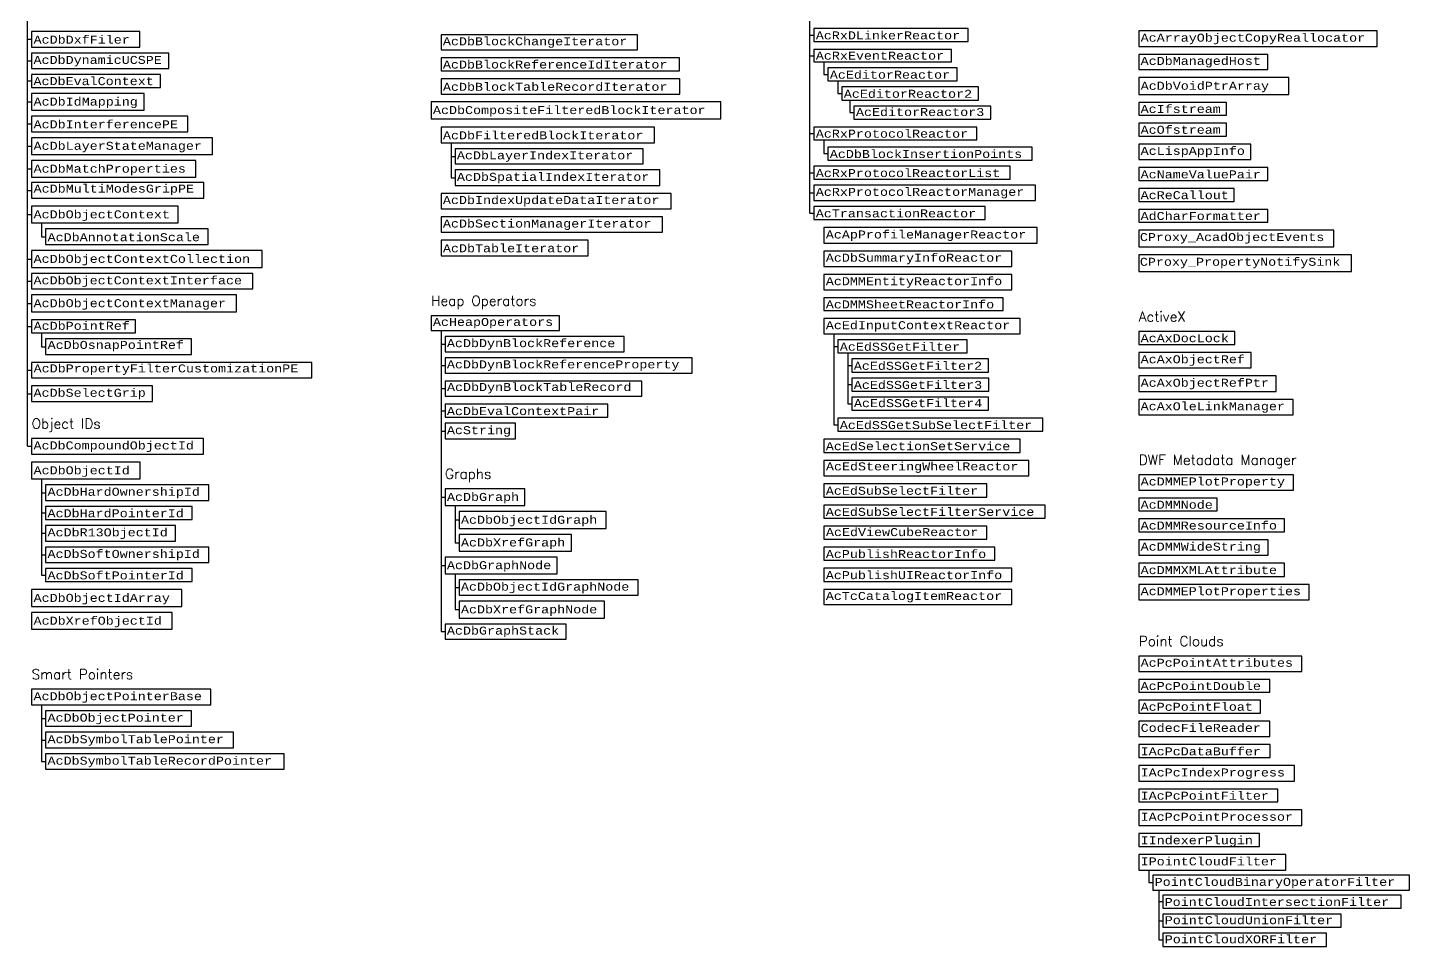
# Model space of a CAD drawing. Header units: inches. Extents: x 349 to 917, y -338 to 10.
# Drawn here: x 429 to 498, y -113.4 to -67.4 of the extents above; entities that cross this region are included whole.
import ezdxf

# ---------------------------------------------------------------- set-up
doc = ezdxf.new("R2010")
doc.units = ezdxf.units.IN
doc.header["$MEASUREMENT"] = 0
for name, color, linetype in [('ObjectARX 2009 Unmanaged classes', 7, 'Continuous'), ('ObjectARX 2010 Unmanaged classes', 7, 'Continuous'), ('Unmanaged classes', 7, 'Continuous'), ('Unmanaged classes w .NET Wrappers', 3, 'Continuous')]:
    doc.layers.add(name, color=color, linetype=linetype)
doc.styles.add('Categories', font='romanc.shx', dxfattribs={"height": 0.5})
doc.styles.get("Standard").update_dxf_attribs({"font": 'cour.ttf'})
doc.styles.add('Unmanaged', font='cour.ttf', dxfattribs={"height": 0.2})

msp = doc.modelspace()

# ---------------------------------------------------------------- linework, layer by layer
for p, q in [((428.968, -88.382), (428.968, -0.743)), ((468.078, -76.718), (468.078, -0.743)), ((428.968, -68.025), (429.168, -68.025)), ((468.078, -67.817), (468.278, -67.817)), ((468.078, -68.85), (468.278, -68.85)), ((428.968, -69.103), (429.168, -69.103)), ((468.778, -69.155), (468.778, -69.783)), ((428.968, -70.111), (429.168, -70.111)), ((468.778, -69.783), (468.978, -69.783)), ((469.478, -70.11), (469.478, -70.737)), ((469.478, -70.737), (469.678, -70.737)), ((470.078, -71.065), (470.078, -71.692)), ((428.968, -71.153), (429.168, -71.153)), ((470.078, -71.692), (470.278, -71.692)), ((428.968, -72.262), (429.168, -72.262)), ((450.134, -73.201), (450.134, -74.95)), ((468.078, -72.739), (468.278, -72.739)), ((468.778, -73.06), (468.778, -73.747)), ((428.968, -73.367), (429.168, -73.367)), ((450.134, -73.882), (450.334, -73.882)), ((468.778, -73.747), (468.978, -73.747)), ((428.968, -74.506), (429.168, -74.506)), ((450.134, -74.95), (450.334, -74.95)), ((468.078, -74.702), (468.278, -74.702)), ((428.968, -75.583), (429.168, -75.583)), ((468.078, -75.71), (468.278, -75.71)), ((428.968, -76.792), (429.168, -76.792)), ((429.668, -77.213), (429.668, -77.904)), ((468.078, -76.718), (468.278, -76.718)), ((429.668, -77.904), (429.868, -77.904)), ((428.968, -79.017), (429.168, -79.017)), ((428.968, -80.126), (429.168, -80.126)), ((428.968, -81.235), (429.168, -81.235)), ((428.968, -82.384), (429.168, -82.384)), ((429.668, -82.711), (429.668, -83.399)), ((449.634, -82.594), (449.634, -97.648)), ((469.278, -82.758), (469.278, -87.304)), ((429.668, -83.399), (429.868, -83.399)), ((449.634, -83.275), (449.834, -83.275)), ((469.278, -83.386), (469.478, -83.386)), ((469.978, -83.713), (469.978, -86.25)), ((428.968, -84.574), (429.168, -84.574)), ((449.634, -84.336), (449.834, -84.336)), ((469.978, -84.34), (470.178, -84.34)), ((449.634, -85.497), (449.834, -85.497)), ((469.978, -85.295), (470.178, -85.295)), ((428.968, -85.75), (429.168, -85.75)), ((469.978, -86.25), (470.178, -86.25)), ((449.634, -86.605), (449.834, -86.605)), ((449.634, -87.62), (449.834, -87.62)), ((469.278, -87.304), (469.478, -87.304)), ((428.968, -88.382), (429.168, -88.382)), ((428.968, -88.382), (429.168, -88.382)), ((429.668, -90.013), (429.668, -94.821)), ((429.668, -90.7), (429.868, -90.7)), ((449.634, -90.925), (449.834, -90.925)), ((429.668, -91.715), (429.868, -91.715)), ((450.334, -91.343), (450.334, -93.203)), ((450.334, -92.064), (450.534, -92.064)), ((429.668, -92.73), (429.868, -92.73)), ((450.334, -93.203), (450.534, -93.203)), ((429.668, -93.806), (429.868, -93.806)), ((449.634, -94.339), (449.834, -94.339)), ((429.668, -94.821), (429.868, -94.821)), ((450.334, -94.757), (450.334, -96.55)), ((450.334, -95.444), (450.534, -95.444)), ((450.334, -96.55), (450.534, -96.55)), ((449.634, -97.648), (449.834, -97.648)), ((429.668, -101.309), (429.668, -104.148)), ((429.668, -101.997), (429.868, -101.997)), ((429.668, -103.072), (429.868, -103.072)), ((429.668, -104.148), (429.868, -104.148)), ((485.017, -109.57), (485.017, -110.197)), ((485.017, -110.197), (485.217, -110.197)), ((485.517, -110.574), (485.517, -113.061)), ((485.517, -111.152), (485.717, -111.152)), ((485.517, -112.107), (485.717, -112.107)), ((485.517, -113.061), (485.717, -113.061))]:
    msp.add_line(p, q)
for points in [[(429.168, -67.633), (429.168, -68.416), (434.574, -68.416), (434.574, -67.633)], [(468.278, -67.489), (468.278, -68.144), (475.996, -68.144), (475.996, -67.489)], [(484.517, -67.604), (484.517, -68.38), (496.436, -68.38), (496.436, -67.604)], [(449.634, -67.799), (449.634, -68.56), (459.453, -68.56), (459.453, -67.799)], [(429.168, -68.716), (429.168, -69.491), (436.031, -69.491), (436.031, -68.716)], [(449.634, -68.96), (449.634, -69.601), (461.554, -69.601), (461.554, -68.96)], [(468.278, -68.544), (468.278, -69.155), (475.155, -69.155), (475.155, -68.544)], [(484.517, -68.78), (484.517, -69.541), (490.963, -69.541), (490.963, -68.78)], [(468.978, -69.455), (468.978, -70.11), (475.435, -70.11), (475.435, -69.455)], [(429.168, -69.791), (429.168, -70.431), (435.615, -70.431), (435.615, -69.791)], [(449.634, -70.001), (449.634, -70.776), (461.574, -70.776), (461.574, -70.001)], [(469.678, -70.41), (469.678, -71.065), (476.51, -71.065), (476.51, -70.41)], [(484.517, -69.941), (484.517, -70.783), (492.022, -70.783), (492.022, -69.941)], [(429.168, -70.731), (429.168, -71.574), (434.79, -71.574), (434.79, -70.731)], [(449.135, -71.156), (449.135, -71.999), (463.616, -71.999), (463.616, -71.156)], [(470.278, -71.365), (470.278, -72.019), (477.125, -72.019), (477.125, -71.365)], [(484.517, -71.183), (484.517, -71.824), (488.908, -71.824), (488.908, -71.183)], [(429.168, -71.874), (429.168, -72.649), (436.982, -72.649), (436.982, -71.874)], [(449.634, -72.419), (449.634, -73.201), (460.3, -73.201), (460.3, -72.419)], [(468.278, -72.419), (468.278, -73.06), (476.416, -73.06), (476.416, -72.419)], [(484.517, -72.224), (484.517, -72.864), (488.908, -72.864), (488.908, -72.224)], [(429.168, -72.949), (429.168, -73.785), (438.213, -73.785), (438.213, -72.949)], [(450.334, -73.501), (450.334, -74.262), (459.733, -74.262), (459.733, -73.501)], [(468.978, -73.42), (468.978, -74.075), (479.185, -74.075), (479.185, -73.42)], [(484.517, -73.264), (484.517, -74.039), (490.123, -74.039), (490.123, -73.264)], [(429.168, -74.085), (429.168, -74.928), (437.384, -74.928), (437.384, -74.085)], [(450.334, -74.562), (450.334, -75.337), (460.573, -75.337), (460.573, -74.562)], [(468.278, -74.375), (468.278, -75.029), (478.086, -75.029), (478.086, -74.375)], [(484.517, -74.439), (484.517, -75.094), (490.974, -75.094), (490.974, -74.439)], [(429.168, -75.195), (429.168, -75.97), (437.769, -75.97), (437.769, -75.195)], [(449.634, -75.737), (449.634, -76.499), (461.134, -76.499), (461.134, -75.737)], [(468.278, -75.329), (468.278, -76.09), (479.357, -76.09), (479.357, -75.329)], [(484.517, -75.494), (484.517, -76.135), (489.283, -76.135), (489.283, -75.494)], [(429.168, -76.37), (429.168, -77.213), (436.497, -77.213), (436.497, -76.37)], [(468.278, -76.39), (468.278, -77.045), (476.836, -77.045), (476.836, -76.39)], [(484.517, -76.535), (484.517, -77.175), (490.974, -77.175), (490.974, -76.535)], [(449.634, -76.899), (449.634, -77.674), (460.714, -77.674), (460.714, -76.899)], [(429.868, -77.513), (429.868, -78.296), (437.989, -78.296), (437.989, -77.513)], [(468.778, -77.445), (468.778, -78.22), (479.437, -78.22), (479.437, -77.445)], [(484.517, -77.575), (484.517, -78.41), (494.266, -78.41), (494.266, -77.575)], [(429.168, -78.596), (429.168, -79.438), (440.7, -79.438), (440.7, -78.596)], [(449.634, -78.074), (449.634, -78.849), (456.985, -78.849), (456.985, -78.074)], [(468.778, -78.62), (468.778, -79.382), (478.176, -79.382), (478.176, -78.62)], [(484.517, -78.81), (484.517, -79.645), (495.158, -79.645), (495.158, -78.81)], [(429.168, -79.738), (429.168, -80.514), (440.233, -80.514), (440.233, -79.738)], [(468.778, -79.782), (468.778, -80.557), (478.166, -80.557), (478.166, -79.782)], [(429.168, -80.814), (429.168, -81.656), (439.411, -81.656), (439.411, -80.814)], [(468.778, -80.957), (468.778, -81.597), (477.746, -81.597), (477.746, -80.957)], [(429.168, -82.056), (429.168, -82.711), (434.365, -82.711), (434.365, -82.056)], [(449.134, -81.853), (449.134, -82.594), (455.56, -82.594), (455.56, -81.853)], [(468.778, -81.997), (468.778, -82.758), (478.596, -82.758), (478.596, -81.997)], [(484.517, -82.645), (484.517, -83.286), (489.313, -83.286), (489.313, -82.645)], [(429.868, -83.011), (429.868, -83.786), (437.166, -83.786), (437.166, -83.011)], [(449.834, -82.894), (449.834, -83.655), (458.798, -83.655), (458.798, -82.894)], [(469.478, -83.058), (469.478, -83.713), (475.935, -83.713), (475.935, -83.058)], [(429.168, -84.186), (429.168, -84.962), (443.174, -84.962), (443.174, -84.186)], [(449.834, -83.955), (449.834, -84.716), (462.195, -84.716), (462.195, -83.955)], [(470.178, -84.013), (470.178, -84.668), (477.01, -84.668), (477.01, -84.013)], [(484.517, -83.686), (484.517, -84.461), (490.134, -84.461), (490.134, -83.686)], [(484.517, -84.861), (484.517, -85.636), (491.394, -85.636), (491.394, -84.861)], [(429.168, -85.362), (429.168, -86.137), (435.205, -86.137), (435.205, -85.362)], [(449.834, -85.116), (449.834, -85.877), (459.681, -85.877), (459.681, -85.116)], [(470.178, -84.968), (470.178, -85.622), (477.025, -85.622), (477.025, -84.968)], [(449.834, -86.277), (449.834, -86.932), (457.972, -86.932), (457.972, -86.277)], [(470.178, -85.922), (470.178, -86.577), (477.01, -86.577), (477.01, -85.922)], [(484.517, -86.036), (484.517, -86.812), (492.234, -86.812), (492.234, -86.036)], [(469.478, -86.977), (469.478, -87.632), (479.717, -87.632), (479.717, -86.977)], [(449.834, -87.232), (449.834, -88.007), (453.363, -88.007), (453.363, -87.232)], [(429.168, -87.995), (429.168, -88.77), (437.754, -88.77), (437.754, -87.995)], [(429.168, -87.995), (429.168, -88.77), (437.754, -88.77), (437.754, -87.995)], [(468.778, -88.032), (468.778, -88.686), (478.582, -88.686), (478.582, -88.032)], [(468.778, -89.086), (468.778, -89.862), (479.017, -89.862), (479.017, -89.086)], [(429.168, -89.17), (429.168, -90.013), (434.588, -90.013), (434.588, -89.17)], [(429.868, -90.313), (429.868, -91.088), (438.034, -91.088), (438.034, -90.313)], [(468.778, -90.262), (468.778, -90.917), (476.916, -90.917), (476.916, -90.262)], [(484.517, -89.812), (484.517, -90.573), (492.256, -90.573), (492.256, -89.812)], [(449.834, -90.507), (449.834, -91.343), (453.827, -91.343), (453.827, -90.507)], [(484.517, -90.973), (484.517, -91.613), (488.438, -91.613), (488.438, -90.973)], [(429.868, -91.388), (429.868, -92.043), (437.194, -92.043), (437.194, -91.388)], [(450.534, -91.643), (450.534, -92.486), (457.891, -92.486), (457.891, -91.643)], [(468.778, -91.317), (468.778, -91.971), (479.842, -91.971), (479.842, -91.317)], [(429.868, -92.343), (429.868, -93.118), (436.354, -93.118), (436.354, -92.343)], [(468.778, -92.371), (468.778, -93.026), (476.916, -93.026), (476.916, -92.371)], [(484.517, -92.013), (484.517, -92.654), (491.804, -92.654), (491.804, -92.013)], [(450.534, -92.786), (450.534, -93.621), (456.153, -93.621), (456.153, -92.786)], [(484.517, -93.054), (484.517, -93.829), (490.986, -93.829), (490.986, -93.054)], [(429.868, -93.418), (429.868, -94.193), (438.034, -94.193), (438.034, -93.418)], [(449.834, -93.921), (449.834, -94.757), (455.443, -94.757), (455.443, -93.921)], [(468.778, -93.426), (468.778, -94.081), (477.326, -94.081), (477.326, -93.426)], [(429.868, -94.493), (429.868, -95.148), (437.194, -95.148), (437.194, -94.493)], [(468.778, -94.481), (468.778, -95.135), (478.166, -95.135), (478.166, -94.481)], [(484.517, -94.229), (484.517, -94.884), (491.8, -94.884), (491.8, -94.229)], [(450.534, -95.057), (450.534, -95.832), (459.498, -95.832), (459.498, -95.057)], [(484.517, -95.284), (484.517, -96.059), (493.043, -96.059), (493.043, -95.284)], [(429.168, -95.548), (429.168, -96.391), (436.674, -96.391), (436.674, -95.548)], [(468.778, -95.535), (468.778, -96.296), (478.176, -96.296), (478.176, -95.535)], [(429.168, -96.691), (429.168, -97.534), (436.189, -97.534), (436.189, -96.691)], [(450.534, -96.132), (450.534, -96.968), (457.804, -96.968), (457.804, -96.132)], [(449.834, -97.268), (449.834, -98.029), (455.891, -98.029), (455.891, -97.268)], [(484.517, -98.877), (484.517, -99.638), (492.668, -99.638), (492.668, -98.877)], [(484.517, -100.038), (484.517, -100.678), (491.063, -100.678), (491.063, -100.038)], [(429.168, -100.534), (429.168, -101.309), (438.132, -101.309), (438.132, -100.534)], [(484.517, -101.078), (484.517, -101.719), (490.597, -101.719), (490.597, -101.078)], [(429.868, -101.609), (429.868, -102.384), (437.166, -102.384), (437.166, -101.609)], [(484.517, -102.119), (484.517, -102.894), (491.062, -102.894), (491.062, -102.119)], [(429.868, -102.684), (429.868, -103.46), (439.267, -103.46), (439.267, -102.684)], [(484.517, -103.294), (484.517, -103.949), (491.083, -103.949), (491.083, -103.294)], [(429.868, -103.76), (429.868, -104.535), (441.788, -104.535), (441.788, -103.76)], [(484.517, -104.349), (484.517, -105.124), (492.3, -105.124), (492.3, -104.349)], [(484.517, -105.524), (484.517, -106.164), (491.469, -106.164), (491.469, -105.524)], [(484.517, -106.564), (484.517, -107.34), (492.675, -107.34), (492.675, -106.564)], [(484.517, -107.74), (484.517, -108.395), (490.56, -108.395), (490.56, -107.74)], [(484.517, -108.795), (484.517, -109.57), (491.867, -109.57), (491.867, -108.795)], [(485.217, -109.821), (485.217, -110.574), (498.045, -110.574), (498.045, -109.821)], [(485.717, -110.825), (485.717, -111.479), (497.632, -111.479), (497.632, -110.825)], [(485.717, -111.779), (485.717, -112.434), (494.63, -112.434), (494.63, -111.779)], [(485.717, -112.734), (485.717, -113.389), (493.902, -113.389), (493.902, -112.734)]]:
    msp.add_lwpolyline(points, close=True)

# ---------------------------------------------------------------- texts
at = {"color": 1, "char_height": 0.5, "attachment_point": 1, "style": 'Categories'}
for s, insert, width in [('Heap Operators', (449.134, -80.853), 6.42598), ('ActiveX', (484.517, -81.645), 4.79624), ('Object IDs', (429.168, -86.995), 5.41932), ('DWF Metadata Manager', (484.517, -88.809), 10.99971), ('Graphs', (449.834, -89.507), 4.77846), ('Point Clouds', (484.517, -97.874), 10.99971), ('Smart Pointers', (429.168, -99.534), 8.96376)]:
    msp.add_mtext(s, dxfattribs=dict(at, insert=insert, width=width))
at = {"layer": 'ObjectARX 2009 Unmanaged classes', "char_height": 0.4, "attachment_point": 1}
for s, insert in [('{\\Fcourier new;AcEditorReactor3}', (470.378, -71.465)), ('{\\Fcourier new;AcDbPointRef}', (429.268, -82.156)), ('{\\Fcourier new;AcDbOsnapPointRef}', (429.968, -83.111)), ('{\\Fcourier new;AcDbPropertyFilterCustomizationPE}', (429.268, -84.286)), ('{\\Fcourier new;AcDbDynBlockTableRecord}', (449.934, -85.216)), ('{\\Fcourier new;AcEdSSGetFilter4}', (470.278, -86.022)), ('{\\Fcourier new;AcEdSteeringWheelReactor}', (468.878, -89.186)), ('{\\Fcourier new;AcEdViewCubeReactor}', (468.878, -92.471)), ('{\\Fcourier new|c0;PointCloudUnionFilter}', (485.817, -111.879)), ('{\\Fcourier new|c0;PointCloudXORFilter}', (485.817, -112.834))]:
    msp.add_mtext(s, dxfattribs=dict(at, insert=insert))
at = {"layer": 'ObjectARX 2010 Unmanaged classes', "style": 'Unmanaged'}
msp.add_text('AcDbCompoundObjectId', height=0.4, dxfattribs=at).set_placement((429.263, -88.538))
at = {"layer": 'Unmanaged classes', "style": 'Unmanaged'}
for s, p in [('AcRxDLinkerReactor', (468.372, -68.033)), ('AcDbBlockChangeIterator', (449.729, -68.328)), ('AcArrayObjectCopyReallocator', (484.611, -68.148)), ('AcDbDynamicUCSPE', (429.263, -69.259)), ('AcDbBlockReferenceIdIterator', (449.729, -69.489)), ('AcRxEventReactor', (468.372, -69.044)), ('AcDbManagedHost', (484.611, -69.309)), ('AcEditorReactor', (469.072, -69.999)), ('AcDbEvalContext', (429.263, -70.32)), ('AcEditorReactor2', (469.772, -70.953)), ('AcIfstream', (484.611, -71.712)), ('AcRxProtocolReactor', (468.372, -72.948)), ('AcOfstream', (484.611, -72.753)), ('AcDbLayerIndexIterator', (450.429, -74.03)), ('AcDbBlockInsertionPoints', (469.072, -73.963)), ('AcLispAppInfo', (484.611, -73.808)), ('AcRxProtocolReactorList', (468.372, -74.918)), ('AcNameValuePair', (484.611, -74.983)), ('AcDbSpatialIndexIterator', (450.429, -75.106)), ('AcDbIndexUpdateDataIterator', (449.729, -76.267)), ('AcRxProtocolReactorManager', (468.372, -75.858)), ('AcReCallout', (484.611, -76.023)), ('AcTransactionReactor', (468.372, -76.934)), ('AdCharFormatter', (484.611, -77.064)), ('AcDbSectionManagerIterator', (449.729, -77.442)), ('AcApProfileManagerReactor', (468.872, -77.989)), ('CProxy_AcadObjectEvents', (484.573, -78.118)), ('AcDbSummaryInfoReactor', (468.872, -79.15)), ('CProxy_PropertyNotifySink', (484.573, -79.354)), ('AcDbObjectContextInterface', (429.263, -80.282)), ('AcDMMEntityReactorInfo', (468.872, -80.325)), ('AcDMMSheetReactorInfo', (468.872, -81.486)), ('AcHeapOperators', (449.229, -82.362)), ('AcEdInputContextReactor', (468.872, -82.526)), ('AcAxDocLock', (484.611, -83.174)), ('AcDbDynBlockReference', (449.929, -83.423)), ('AcEdSSGetFilter', (469.572, -83.602)), ('AcDbDynBlockReferenceProperty', (449.929, -84.484)), ('AcEdSSGetFilter2', (470.272, -84.556)), ('AcAxObjectRef', (484.611, -84.229)), ('AcDbSelectGrip', (429.263, -85.905)), ('AcEdSSGetFilter3', (470.272, -85.511)), ('AcAxObjectRefPtr', (484.611, -85.404)), ('AcAxOleLinkManager', (484.611, -86.58)), ('AcDbEvalContextPair', (449.929, -86.821)), ('AcString', (449.929, -87.775)), ('AcEdSSGetSubSelectFilter', (469.572, -87.52)), ('AcEdSelectionSetService', (468.872, -88.575)), ('AcDbHardOwnershipId', (429.963, -90.856)), ('AcEdSubSelectFilter', (468.872, -90.805)), ('AcDMMEPlotProperty', (484.611, -90.341)), ('AcDMMNode', (484.611, -91.502)), ('AcDbHardPointerId', (429.963, -91.931)), ('AcEdSubSelectFilterService', (468.872, -91.86)), ('AcDbR13ObjectId', (429.963, -92.886)), ('AcDMMResourceInfo', (484.611, -92.542)), ('AcDMMWideString', (484.611, -93.597)), ('AcDbSoftOwnershipId', (429.963, -93.962)), ('AcPublishReactorInfo', (468.872, -93.969)), ('AcDbSoftPointerId', (429.963, -95.037)), ('AcPublishUIReactorInfo', (468.872, -95.024)), ('AcDMMXMLAttribute', (484.611, -94.772)), ('AcDbObjectIdGraphNode', (450.629, -95.6)), ('AcTcCatalogItemReactor', (468.872, -96.064)), ('AcDMMEPlotProperties', (484.611, -95.827)), ('AcDbGraphStack', (449.929, -97.797)), ('AcPcPointAttributes', (484.611, -99.406)), ('AcPcPointDouble', (484.611, -100.567)), ('AcDbObjectPointerBase', (429.263, -101.077)), ('AcPcPointFloat', (484.611, -101.607)), ('AcDbObjectPointer', (429.963, -102.152)), ('CodecFileReader', (484.611, -102.662)), ('AcDbSymbolTablePointer', (429.963, -103.228)), ('IAcPcDataBuffer', (484.611, -103.837)), ('AcDbSymbolTableRecordPointer', (429.963, -104.303)), ('IAcPcIndexProgress', (484.611, -104.892)), ('IAcPcPointFilter', (484.611, -106.053)), ('IAcPcPointProcessor', (484.611, -107.108)), ('IIndexerPlugin', (484.611, -108.283)), ('IPointCloudFilter', (484.611, -109.338)), ('PointCloudBinaryOperatorFilter', (485.311, -110.364)), ('PointCloudIntersectionFilter', (485.811, -111.368))]:
    msp.add_text(s, height=0.4, dxfattribs=at).set_placement(p)
at = {"layer": 'Unmanaged classes w .NET Wrappers', "style": 'Unmanaged'}
for s, p in [('AcDbDxfFiler', (429.266, -68.245)), ('AcDbBlockTableRecordIterator', (449.731, -70.605)), ('AcDbVoidPtrArray', (484.614, -70.552)), ('AcDbIdMapping', (429.266, -71.343)), ('AcDbCompositeFilteredBlockIterator', (449.232, -71.768)), ('AcDbInterferencePE', (429.266, -72.479)), ('AcDbLayerStateManager', (429.266, -73.554)), ('AcDbFilteredBlockIterator', (449.731, -73.03)), ('AcDbMatchProperties', (429.266, -74.697)), ('AcDbObjectContext', (429.266, -76.982)), ('AcDbAnnotationScale', (429.966, -78.125)), ('AcDbTableIterator', (449.731, -78.678)), ('AcDbObjectContextCollection', (429.266, -79.207)), ('AcDbObjectContextManager', (429.266, -81.425)), ('AcDbObjectId', (429.266, -89.782)), ('AcDbGraph', (449.931, -91.112)), ('AcDbObjectIdGraph', (450.631, -92.255)), ('AcDbXrefGraph', (450.631, -93.39)), ('AcDbGraphNode', (449.931, -94.526)), ('AcDbObjectIdArray', (429.266, -96.16)), ('AcDbXrefGraphNode', (450.631, -96.737)), ('AcDbXrefObjectId', (429.266, -97.303))]:
    msp.add_text(s, height=0.4, dxfattribs=at).set_placement(p)
at = {"layer": 'Unmanaged classes w .NET Wrappers', "insert": (429.268, -75.295), "char_height": 0.4, "attachment_point": 1, "style": 'Unmanaged'}
msp.add_mtext('{\\Fcourier new|c0;AcDbMultiModesGripPE}', dxfattribs=at)

doc.saveas('drawing.dxf')
